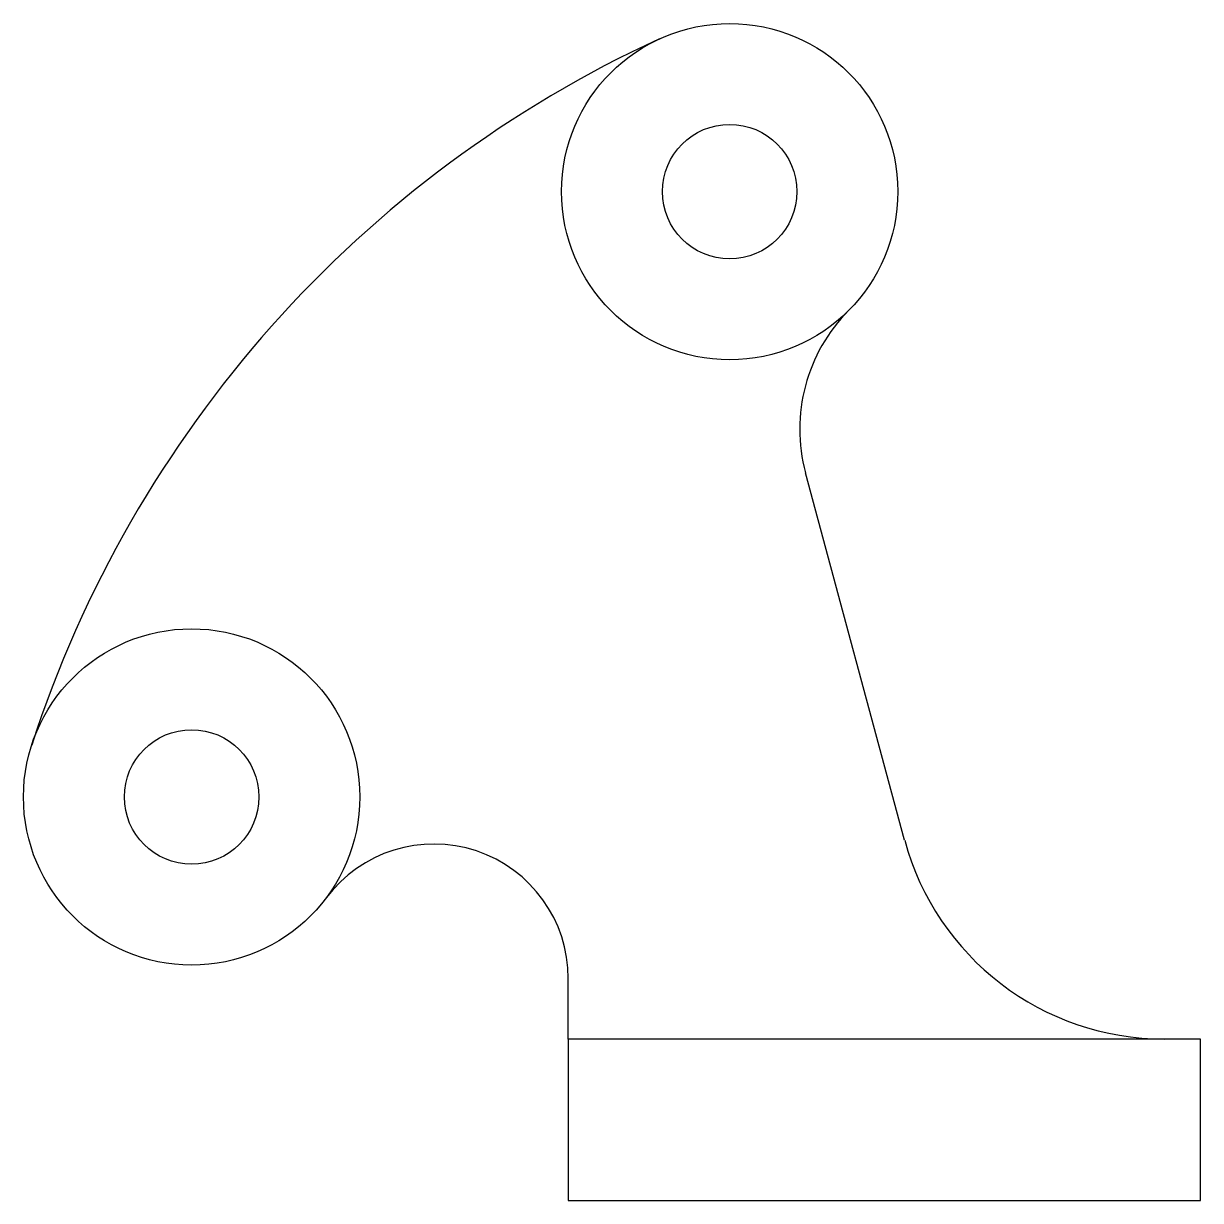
# Model space of a CAD drawing. Header units: millimetres. Extents: x 1670 to 2971, y 438 to 1738.
import ezdxf

# ---------------------------------------------------------------- set-up
doc = ezdxf.new("R2010")
doc.units = ezdxf.units.MM
doc.header["$MEASUREMENT"] = 0
doc.linetypes.add('ACAD_ISO02W100', pattern=[15, 12, -3])
for name, color, linetype, plot in [('Baza', 94, 'ACAD_ISO02W100', False), ('Cercuri', 20, 'ACAD_ISO02W100', False), ('Contur', 210, 'ACAD_ISO02W100', False)]:
    doc.layers.add(name, color=color, linetype=linetype, plot=plot)

msp = doc.modelspace()

# ---------------------------------------------------------------- linework, layer by layer
msp.add_line((2970.6, 616), (2930.8, 616))
at = {"layer": 'Baza', "linetype": 'Continuous'}
for p, q in [((2272.2, 616), (2272.2, 437.7)), ((2970.6, 616), (2272.2, 616)), ((2970.6, 437.7), (2970.6, 616)), ((2272.2, 437.7), (2970.6, 437.7))]:
    msp.add_line(p, q, dxfattribs=at)
at = {"layer": 'Cercuri', "linetype": 'Continuous'}
for centre, radius in [((2450.5, 1552.3), 185.8), ((2450.5, 1552.3), 74.3), ((1856, 883.5), 185.8), ((1856, 883.5), 74.3)]:
    msp.add_circle(centre, radius, dxfattribs=at)
at = {"layer": 'Contur', "linetype": 'Continuous'}
for p, q in [((2643.8, 835.8), (2534.3, 1241.6)), ((2272.2, 616), (2272.2, 682.9))]:
    msp.add_line(p, q, dxfattribs=at)
for centre, radius, start, end in [((2916.3, 539.7), 1300.4, 114.7016, 162.0313), ((2713.7, 1290), 185.8, 135.1011, 195.1011), ((2930.8, 913.2), 297.2, 195.1011, 270), ((2123.6, 682.9), 148.6, 0, 143.1301)]:
    msp.add_arc(centre, radius, start, end, dxfattribs=at)

doc.saveas('drawing.dxf')
